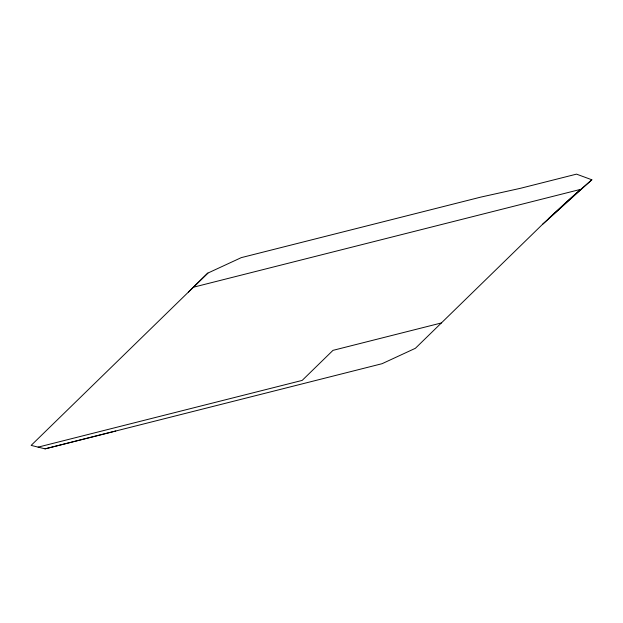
<?xml version="1.0" encoding="UTF-8"?>
<svg xmlns="http://www.w3.org/2000/svg" width="623" height="623" viewBox="0 0 623 623"><rect width="100%" height="100%" fill="white"/><g stroke="black" fill="none" stroke-linecap="round" stroke-linejoin="round"><path stroke-width="0.93" d="M188.45 292.055L207.739 273.147L241.272 257.634L480.847 197.094L520.524 188.286L576.516 174.136L591.85 179.79L542.532 224.342L415.385 348.296L382.055 363.707L45.105 448.864L31.15 445.39L207.934 273.053M548.326 218.759L569.181 199.492L591.85 179.79M542.532 224.342L580.691 189.345L193.403 287.219M441.364 322.963L332.994 350.352L302.171 380.404L38.128 447.127M45.027 448.84L115.761 431.007"/></g></svg>
